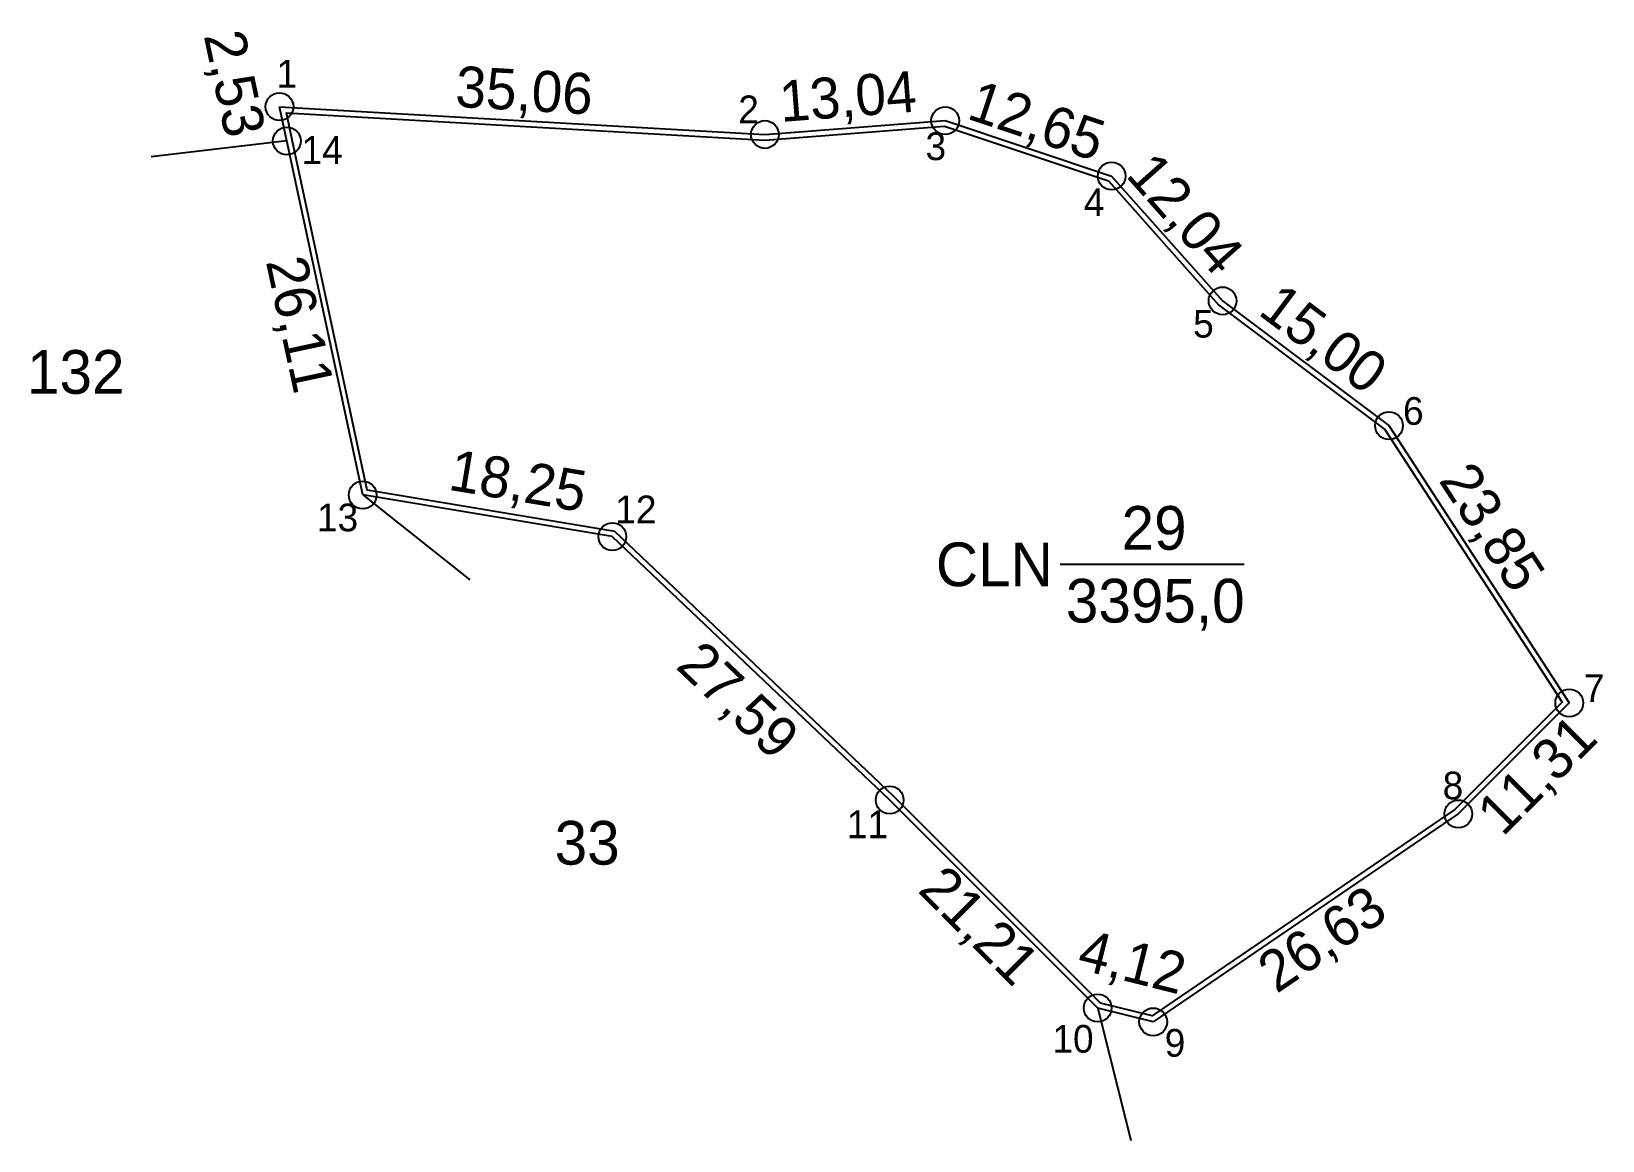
# Model space of a CAD drawing. Extents: x 553580 to 553693, y 1840705 to 1840785.
import ezdxf

# ---------------------------------------------------------------- set-up
doc = ezdxf.new("R2010")
doc.units = 0
for name, color, linetype in [('CanhThua', 7, 'Continuous'), ('ChieuDaiCanhThua', 7, 'Continuous'), ('Level 2', 7, 'Continuous'), ('MocDinhThua', 7, 'Continuous'), ('NhanDiaChinhThua', 7, 'Continuous'), ('NhanTuCan', 7, 'Continuous'), ('RauThua', 7, 'Continuous'), ('SoHieuDinhThua', 7, 'Continuous')]:
    doc.layers.add(name, color=color, linetype=linetype)

msp = doc.modelspace()

# ---------------------------------------------------------------- linework, layer by layer
at = {"layer": 'CanhThua'}
for p, q in [((553598.53, 1840777.53), (553598, 1840780)), ((553598, 1840780), (553633, 1840778)), ((553633, 1840778), (553646, 1840779)), ((553646, 1840779), (553658, 1840775)), ((553604, 1840752), (553598.53, 1840777.53)), ((553658, 1840775), (553666, 1840766)), ((553666, 1840766), (553678, 1840757)), ((553678, 1840757), (553691, 1840737)), ((553622, 1840749), (553604, 1840752)), ((553642, 1840730), (553622, 1840749)), ((553691, 1840737), (553683, 1840729)), ((553657, 1840715), (553642, 1840730)), ((553683, 1840729), (553661, 1840714)), ((553661, 1840714), (553657, 1840715))]:
    msp.add_line(p, q, dxfattribs=at)
at = {"layer": 'Level 2'}
msp.add_lwpolyline([(553598.92, 1840777.61), (553598.5, 1840779.57), (553633, 1840777.6), (553645.95, 1840778.59), (553657.77, 1840774.65), (553665.73, 1840765.7), (553677.7, 1840756.72), (553690.49, 1840737.05), (553682.74, 1840729.31), (553660.92, 1840714.43), (553657.2, 1840715.36), (553642.28, 1840730.29), (553622.19, 1840749.37), (553604.33, 1840752.35), (553598.92, 1840777.61)], dxfattribs=at)
at = {"layer": 'MocDinhThua'}
for centre in [(553598, 1840780), (553646, 1840779), (553633, 1840778), (553598.53, 1840777.53), (553658, 1840775), (553666, 1840766), (553678, 1840757), (553604, 1840752), (553622, 1840749), (553691, 1840737), (553642, 1840730), (553683, 1840729), (553657, 1840715), (553661, 1840714)]:
    msp.add_circle(centre, 1, dxfattribs=at)
at = {"layer": 'NhanDiaChinhThua'}
msp.add_line((553654.3, 1840747), (553667.56, 1840747), dxfattribs=at)
at = {"layer": 'RauThua'}
for p, q in [((553598.53, 1840777.53), (553588.74, 1840776.38)), ((553604, 1840752), (553611.73, 1840745.89)), ((553657, 1840715), (553659.39, 1840705.44))]:
    msp.add_line(p, q, dxfattribs=at)

# ---------------------------------------------------------------- texts
at = {"layer": 'ChieuDaiCanhThua'}
for s, rotation, p in [('2,53', 282.0884, (553592.53, 1840785.14)), ('35,06', 356.7295, (553610.63, 1840780)), ('13,04', 4.3987, (553634.16, 1840778.9)), ('12,65', 341.5651, (553647.47, 1840779.17)), ('12,04', 311.6335, (553658.95, 1840775.03)), ('26,11', 282.0954, (553597.01, 1840768.85)), ('15,00', 323.1301, (553668.47, 1840765.08)), ('18,25', 350.5377, (553610.09, 1840752.39)), ('23,85', 303.0239, (553681.54, 1840753.05)), ('27,59', 316.4688, (553626.49, 1840739.56)), ('11,31', 45, (553686.2, 1840727.3)), ('21,21', 315, (553643.95, 1840723.43)), ('26,63', 34.2869, (553669.9, 1840716)), ('4,12', 345.9638, (553655.42, 1840717.84))]:
    msp.add_text(s, height=2.956, rotation=rotation, dxfattribs=at).set_placement(p)
at = {"layer": 'NhanDiaChinhThua'}
for s, p in [('29', (553658.72, 1840748.05)), ('CLN', (553645.33, 1840745.42)), ('3395,0', (553654.7, 1840742.8))]:
    msp.add_text(s, height=3.153, dxfattribs=at).set_placement(p)
at = {"layer": 'NhanTuCan'}
for s, p in [('132', (553579.79, 1840759.3)), ('33', (553617.84, 1840725.34))]:
    msp.add_text(s, height=3.153, dxfattribs=at).set_placement(p)
at = {"layer": 'SoHieuDinhThua'}
for s, p in [('1', (553597.79, 1840781.38)), ('2', (553631.08, 1840778.81)), ('14', (553599.59, 1840775.88)), ('3', (553644.58, 1840776.15)), ('4', (553655.99, 1840772.11)), ('5', (553663.88, 1840763.35)), ('6', (553679.01, 1840757.06)), ('12', (553622.21, 1840749.96)), ('13', (553600.7, 1840749.38)), ('7', (553692.05, 1840737.06)), ('8', (553681.87, 1840730.05)), ('11', (553638.91, 1840727.25)), ('10', (553653.73, 1840711.78)), ('9', (553661.83, 1840711.49))]:
    msp.add_text(s, height=2, dxfattribs=at).set_placement(p)

doc.saveas('drawing.dxf')
